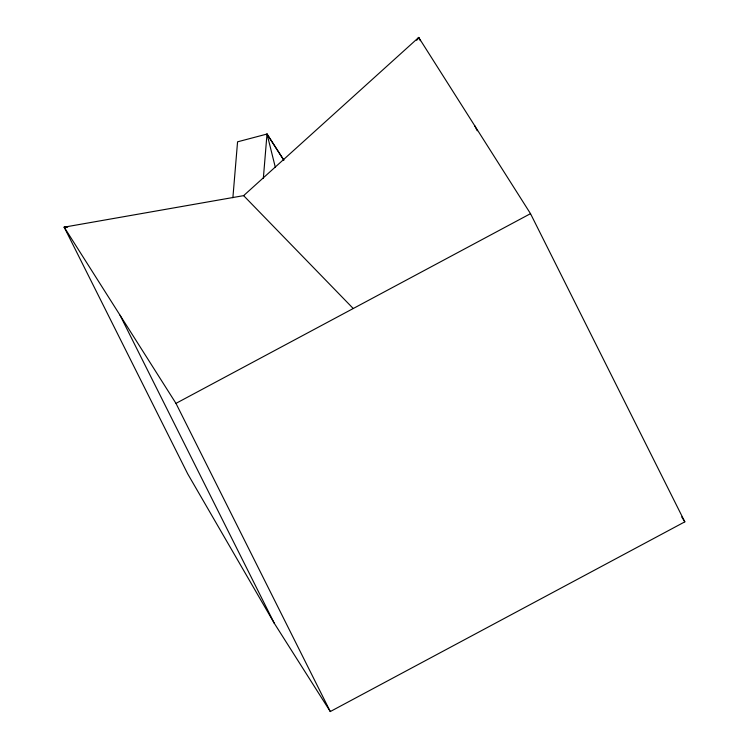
<?xml version="1.0" encoding="UTF-8"?>
<svg xmlns="http://www.w3.org/2000/svg" width="749" height="749" viewBox="0 0 749 749"><rect width="100%" height="100%" fill="white"/><g stroke="black" fill="none" stroke-linecap="round" stroke-linejoin="round"><path stroke-width="1.12" d="M232.883 197.717L237.564 141.823L267.047 134.034L283.89 160.239L267.009 134.043L263.348 178.281M417.493 39.444L418.71 37.45L530.507 213.662L684.829 521.838L330.29 711.55L274.387 623.44L187.727 473.911L64.171 227.162L243.631 195.639L418.71 37.45L420.339 40.708M416.697 40.315L418.71 37.45M67.672 227.2L64.171 227.162L175.968 403.374L530.507 213.662M64.171 227.162L66.474 227.509M243.631 195.639L353.238 308.522M681.73 516.941L684.829 521.838M474.613 125.56L477.225 130.785M175.968 403.374L330.29 711.55M120.065 315.263L274.387 623.44M267.047 134.034L275.351 167.42"/></g></svg>
